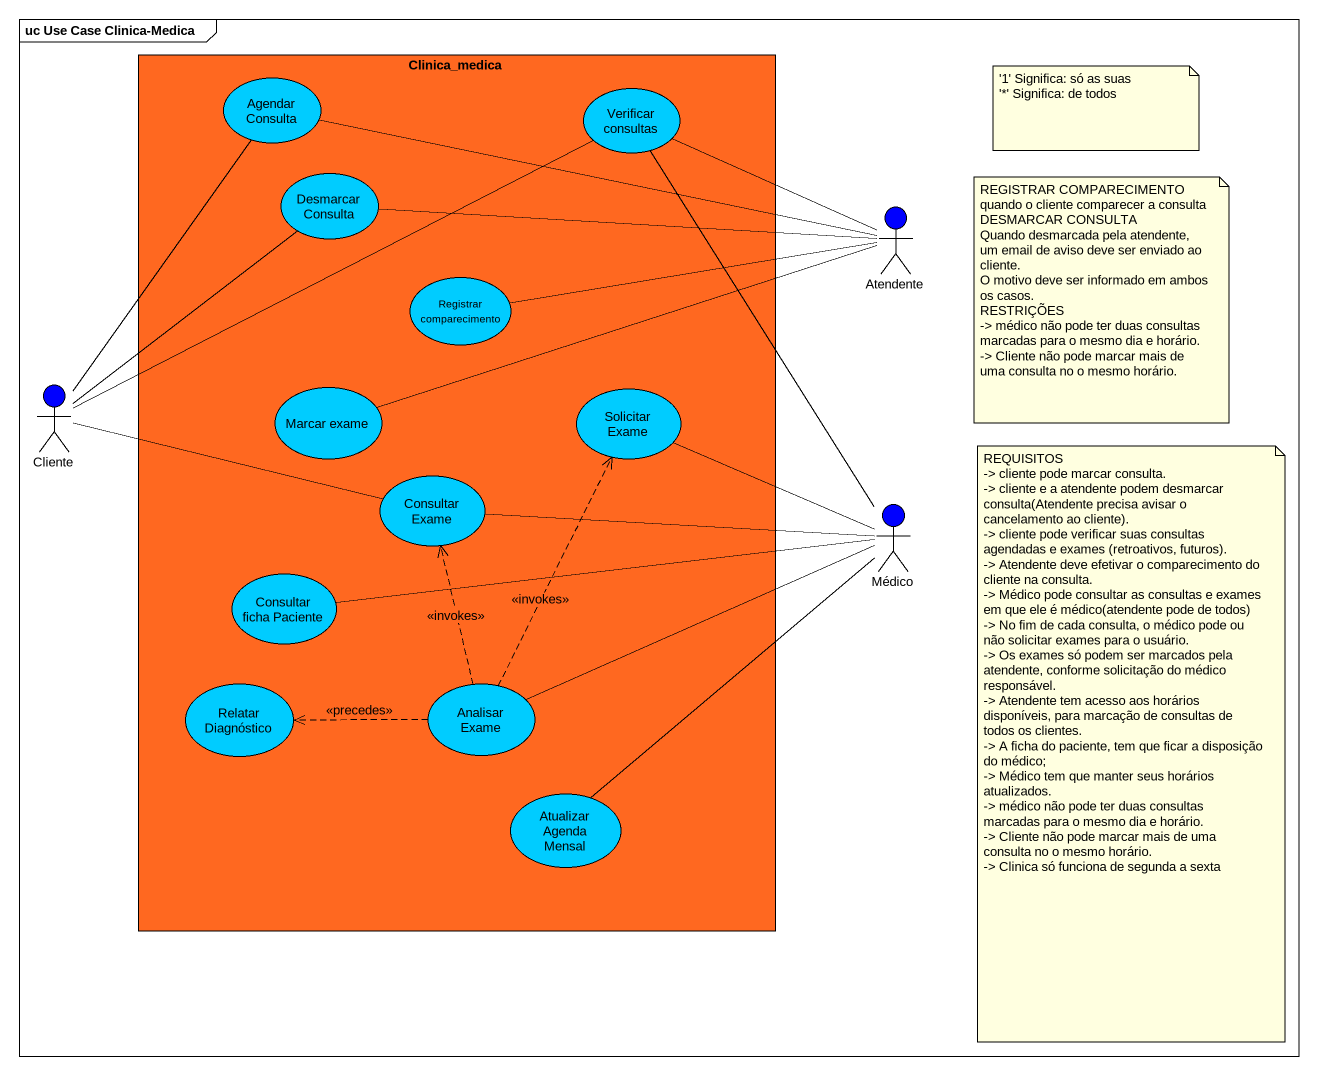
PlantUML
@startuml
mainframe uc Use Case Clinica-Medica
rectangle Clinica_medica #FF6820 {
  usecase "Agendar Consulta" as Agendar_Consulta #00CCFF
  usecase "Verificar consultas" as Verificar_consultas #00CCFF
  usecase "Desmarcar Consulta" as Desmarcar_Consulta #00CCFF
  usecase "Registrar comparecimento" as Registrar_comparecimento #00CCFF
  usecase "Marcar exame" as Marcar_exame #00CCFF
  usecase "Solicitar Exame" as Solicitar_Exame #00CCFF
  usecase "Consultar Exame" as Consultar_Exame #00CCFF
  usecase "Consultar ficha Paciente" as Consultar_ficha_Paciente #00CCFF
  usecase "Relatar Diagnóstico" as Relatar_Diagnóstico #00CCFF
  usecase "Analisar Exame" as Analisar_Exame #00CCFF
  usecase "Atualizar Agenda Mensal" as Atualizar_Agenda_Mensal #00CCFF
}
actor Atendente #0000FF
actor Cliente #0000FF
actor Médico #0000FF
Atendente -left- Agendar_Consulta
Atendente -left- Verificar_consultas
Atendente -left- Desmarcar_Consulta
Atendente -left- Registrar_comparecimento
Atendente -left- Marcar_exame
Cliente -up- Agendar_Consulta
Cliente -right- Verificar_consultas
Cliente -up- Desmarcar_Consulta
Cliente -right- Consultar_Exame
Médico -up- Verificar_consultas
Médico -left- Solicitar_Exame
Médico -left- Consultar_Exame
Médico -left- Consultar_ficha_Paciente
Médico -left- Analisar_Exame
Médico -- Atualizar_Agenda_Mensal
Analisar_Exame .up.> Solicitar_Exame : <<invokes>>
Analisar_Exame .up.> Consultar_Exame : <<invokes>>
Analisar_Exame .left.> Relatar_Diagnóstico : <<precedes>>
note as N1
  ~'1' Significa: só as suas
  ~'*' Significa: de todos
end note
note as N2
  REGISTRAR COMPARECIMENTO
  quando o cliente comparecer a consulta
  DESMARCAR CONSULTA
  Quando desmarcada pela atendente, um email de aviso deve ser enviado ao cliente.
  O motivo deve ser informado em ambos os casos.
  RESTRIÇÕES
  -> médico não pode ter duas consultas marcadas para o mesmo dia e horário.
  -> Cliente não pode marcar mais de uma consulta no o mesmo horário.
end note
note as N3
  REQUISITOS
  -> cliente pode marcar consulta.
  -> cliente e a atendente podem desmarcar consulta(Atendente precisa avisar o cancelamento ao cliente).
  -> cliente pode verificar suas consultas agendadas e exames (retroativos, futuros).
  -> Atendente deve efetivar o comparecimento do cliente na consulta.
  -> Médico pode consultar as consultas e exames em que ele é médico(atendente pode de todos)
  -> No fim de cada consulta, o médico pode ou não solicitar exames para o usuário.
  -> Os exames só podem ser marcados pela atendente, conforme solicitação do médico responsável.
  -> Atendente tem acesso aos horários disponíveis, para marcação de consultas de todos os clientes.
  -> A ficha do paciente, tem que ficar a disposição do médico;
  -> Médico tem que manter seus horários atualizados.
  -> médico não pode ter duas consultas marcadas para o mesmo dia e horário.
  -> Cliente não pode marcar mais de uma consulta no o mesmo horário.
  -> Clinica só funciona de segunda a sexta
end note
@enduml
